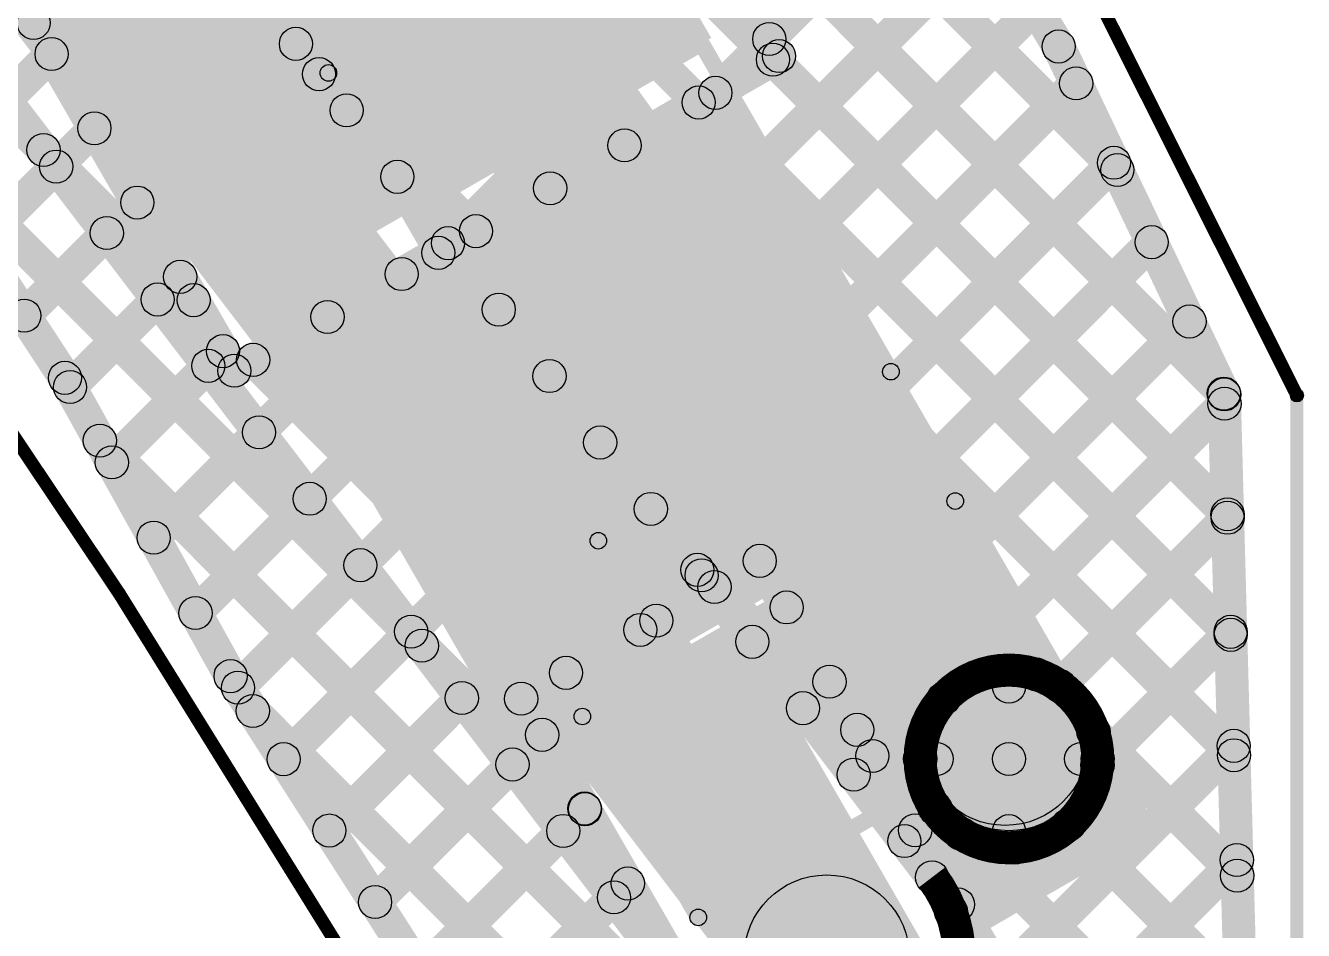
# Model space of a CAD drawing. Header units: millimetres. Extents: x 1.49 to 4.64, y 4.45 to 5.86.
# Drawn here: x 4.2581 to 4.6439, y 4.6683 to 4.9413 of the extents above; entities that cross this region are included whole.
import ezdxf

# ---------------------------------------------------------------- set-up
doc = ezdxf.new("R2010")
doc.units = ezdxf.units.MM
doc.header["$MEASUREMENT"] = 0
for name, color, linetype in [('BottomLayer', 5, 'Continuous'), ('Mechanical2', 216, 'Continuous'), ('TopLayer', 1, 'Continuous'), ('TopOverlay', 2, 'Continuous'), ('TopPaste', 8, 'Continuous'), ('TopSolder', 216, 'Continuous'), ('ViaHoleLayer', 16, 'Continuous')]:
    doc.layers.add(name, color=color, linetype=linetype)

# ---------------------------------------------------------------- blocks, each defined once
blk = doc.blocks.new('W_____LED_11')
at = {"layer": 'TopLayer'}
for points in [[(-0.06526, 0.04685), (-0.02195, 0.04685), (-0.02195, -0.04685), (-0.06526, -0.04685)], [(-0.00226, 0.04685), (0.08947, 0.04685), (0.08947, -0.04685), (-0.00226, -0.04685)]]:
    blk.add_hatch(color=1, dxfattribs=at).paths.add_polyline_path(points)
at = {"layer": 'TopOverlay'}
h = blk.add_hatch(color=2, dxfattribs=at)
edge = h.paths.add_edge_path()
edge.add_arc((-0.069, 0.051), 0.0025, 0, 360)
h = blk.add_hatch(color=2, dxfattribs=at)
edge = h.paths.add_edge_path()
edge.add_arc((-0.069, 0.051), 0.0025, 0, 360)
for points in [[(-0.0665, -0.051), (-0.0715, -0.051), (-0.0715, 0.051), (-0.0665, 0.051)], [(-0.069, 0.0485), (-0.069, 0.0535), (0.094, 0.0535), (0.094, 0.0485)], [(0.134, 0.05301), (0.091, 0.05301), (0.091, -0.05299), (0.134, -0.05299)], [(-0.069, -0.0535), (-0.069, -0.0485), (0.094, -0.0485), (0.094, -0.0535)]]:
    blk.add_hatch(color=2, dxfattribs=at).paths.add_polyline_path(points)
h = blk.add_hatch(color=2, dxfattribs=at)
edge = h.paths.add_edge_path()
edge.add_arc((0.094, 0.051), 0.0025, 0, 360)
h = blk.add_hatch(color=2, dxfattribs=at)
edge = h.paths.add_edge_path()
edge.add_arc((-0.069, -0.051), 0.0025, 0, 360)
h = blk.add_hatch(color=2, dxfattribs=at)
edge = h.paths.add_edge_path()
edge.add_arc((-0.069, -0.051), 0.0025, 0, 360)
h = blk.add_hatch(color=2, dxfattribs=at)
edge = h.paths.add_edge_path()
edge.add_arc((0.094, -0.051), 0.0025, 0, 360)
at = {"layer": 'TopPaste'}
for points in [[(-0.06526, 0.04685), (-0.02195, 0.04685), (-0.02195, -0.04685), (-0.06526, -0.04685)], [(-0.00226, 0.04685), (0.08947, 0.04685), (0.08947, -0.04685), (-0.00226, -0.04685)]]:
    blk.add_hatch(color=8, dxfattribs=at).paths.add_polyline_path(points)
at = {"layer": 'TopSolder'}
for points in [[(-0.06926, 0.05085), (-0.01795, 0.05085), (-0.01795, -0.05085), (-0.06926, -0.05085)], [(-0.00626, 0.05085), (0.09347, 0.05085), (0.09347, -0.05085), (-0.00626, -0.05085)]]:
    blk.add_hatch(color=216, dxfattribs=at).paths.add_polyline_path(points)
at = {"layer": 'TopOverlay'}
for centre in [(-0.069, 0.051), (-0.069, 0.051), (0.094, 0.051), (-0.069, -0.051), (-0.069, -0.051), (0.094, -0.051)]:
    blk.add_circle(centre, 0.0025, dxfattribs=at)
blk = doc.blocks.new('SMD_PAD_14')
at = {"layer": 'TopLayer'}
for points in [[(-0.06, 0.03), (-0.02, 0.03), (-0.02, -0.03), (-0.06, -0.03)], [(0.02, 0.03), (0.06, 0.03), (0.06, -0.03), (0.02, -0.03)]]:
    blk.add_hatch(color=1, dxfattribs=at).paths.add_polyline_path(points)
at = {"layer": 'TopOverlay'}
h = blk.add_hatch(color=2, dxfattribs=at)
edge = h.paths.add_edge_path()
edge.add_arc((-0.065, 0.035), 0.0025, 0, 360)
h = blk.add_hatch(color=2, dxfattribs=at)
edge = h.paths.add_edge_path()
edge.add_arc((-0.065, 0.035), 0.0025, 0, 360)
for points in [[(-0.0675, 0.035), (-0.0625, 0.035), (-0.0625, -0.035), (-0.0675, -0.035)], [(-0.065, 0.0325), (-0.065, 0.0375), (0.065, 0.0375), (0.065, 0.0325)], [(0.0625, 0.035), (0.0675, 0.035), (0.0675, -0.035), (0.0625, -0.035)], [(-0.065, -0.0375), (-0.065, -0.0325), (0.065, -0.0325), (0.065, -0.0375)]]:
    blk.add_hatch(color=2, dxfattribs=at).paths.add_polyline_path(points)
h = blk.add_hatch(color=2, dxfattribs=at)
edge = h.paths.add_edge_path()
edge.add_arc((0.065, 0.035), 0.0025, 0, 360)
h = blk.add_hatch(color=2, dxfattribs=at)
edge = h.paths.add_edge_path()
edge.add_arc((0.065, 0.035), 0.0025, 0, 360)
h = blk.add_hatch(color=2, dxfattribs=at)
edge = h.paths.add_edge_path()
edge.add_arc((-0.065, -0.035), 0.0025, 0, 360)
h = blk.add_hatch(color=2, dxfattribs=at)
edge = h.paths.add_edge_path()
edge.add_arc((-0.065, -0.035), 0.0025, 0, 360)
h = blk.add_hatch(color=2, dxfattribs=at)
edge = h.paths.add_edge_path()
edge.add_arc((0.065, -0.035), 0.0025, 0, 360)
h = blk.add_hatch(color=2, dxfattribs=at)
edge = h.paths.add_edge_path()
edge.add_arc((0.065, -0.035), 0.0025, 0, 360)
at = {"layer": 'TopPaste'}
for points in [[(-0.06, 0.03), (-0.02, 0.03), (-0.02, -0.03), (-0.06, -0.03)], [(0.02, 0.03), (0.06, 0.03), (0.06, -0.03), (0.02, -0.03)]]:
    blk.add_hatch(color=8, dxfattribs=at).paths.add_polyline_path(points)
at = {"layer": 'TopSolder'}
for points in [[(-0.064, 0.034), (-0.016, 0.034), (-0.016, -0.034), (-0.064, -0.034)], [(0.016, 0.034), (0.064, 0.034), (0.064, -0.034), (0.016, -0.034)]]:
    blk.add_hatch(color=216, dxfattribs=at).paths.add_polyline_path(points)
at = {"layer": 'TopOverlay'}
for centre in [(-0.065, 0.035), (-0.065, 0.035), (0.065, 0.035), (0.065, 0.035), (-0.065, -0.035), (-0.065, -0.035), (0.065, -0.035), (0.065, -0.035)]:
    blk.add_circle(centre, 0.0025, dxfattribs=at)

msp = doc.modelspace()

# ---------------------------------------------------------------- hatches: boundary and pattern name
at = {"layer": 'BottomLayer'}
for points in [[(3.69572, 5.71198), (3.70279, 5.71905), (4.62451, 4.79733), (4.61744, 4.79026)], [(3.75672, 5.68634), (3.76379, 5.69341), (4.62342, 4.83378), (4.61635, 4.82671)], [(3.82743, 5.65098), (3.8345, 5.65805), (4.59128, 4.90128), (4.58421, 4.89421)], [(3.96954, 5.40281), (3.97661, 5.40988), (4.6255, 4.76099), (4.61843, 4.75392)], [(4.1597, 5.23041), (4.2003, 5.25959), (4.57414, 4.73954), (4.53354, 4.71036)], [(4.10785, 5.2312), (4.1158, 5.23727), (4.53576, 4.68731), (4.52782, 4.68124)], [(4.11473, 5.22226), (4.1218, 5.22933), (4.62648, 4.72466), (4.61941, 4.71759)], [(4.06013, 5.19483), (4.09987, 5.22517), (4.51987, 4.67517), (4.48013, 4.64483)], [(4.04887, 5.17662), (4.05681, 5.18269), (4.47218, 4.63876), (4.46424, 4.63269)], [(4.46107, 5.10743), (4.46965, 5.11257), (4.57429, 4.93757), (4.56571, 4.93243)], [(4.34327, 4.93224), (4.3362, 4.93931), (4.48001, 5.08312), (4.48708, 5.07605)], [(4.22895, 5.07268), (4.23602, 5.07975), (4.56671, 4.74907), (4.55964, 4.742)], [(4.35858, 4.9122), (4.35151, 4.91927), (4.49324, 5.061), (4.50031, 5.05393)], [(4.12096, 5.03926), (4.12803, 5.04633), (4.26706, 4.9073), (4.25999, 4.90022)], [(4.37389, 4.89215), (4.36682, 4.89922), (4.50647, 5.03887), (4.51354, 5.0318)], [(4.3892, 4.8721), (4.38212, 4.87917), (4.5197, 5.01675), (4.52677, 5.00968)], [(4.4045, 4.85206), (4.39743, 4.85913), (4.53293, 4.99462), (4.54, 4.98755)], [(4.41981, 4.83201), (4.41274, 4.83908), (4.54616, 4.9725), (4.55323, 4.96542)], [(4.18082, 4.96226), (4.18918, 4.96774), (4.27418, 4.83774), (4.26582, 4.83226)], [(4.43512, 4.81196), (4.42805, 4.81903), (4.55939, 4.95037), (4.56646, 4.9433)], [(4.56549, 4.93285), (4.57451, 4.93715), (4.62451, 4.83215), (4.61549, 4.82785)], [(4.34318, 4.9231), (4.35025, 4.93017), (4.53877, 4.74165), (4.5317, 4.73458)], [(4.45043, 4.79191), (4.44336, 4.79899), (4.57177, 4.9274), (4.57884, 4.92033)], [(4.21559, 4.90927), (4.22266, 4.91634), (4.38129, 4.75772), (4.37422, 4.75064)], [(4.24728, 4.87161), (4.24021, 4.87868), (4.26382, 4.90229), (4.27089, 4.89522)], [(4.46574, 4.77187), (4.45867, 4.77894), (4.58317, 4.90345), (4.59024, 4.89637)], [(4.26126, 4.85023), (4.25419, 4.85731), (4.27913, 4.88224), (4.2862, 4.87517)], [(4.48105, 4.75182), (4.47398, 4.75889), (4.59458, 4.8795), (4.60165, 4.87242)], [(4.27508, 4.82869), (4.268, 4.83576), (4.29443, 4.86219), (4.3015, 4.85512)], [(4.49636, 4.73177), (4.48928, 4.73885), (4.60598, 4.85555), (4.61305, 4.84847)], [(4.2877, 4.80596), (4.28063, 4.81304), (4.30974, 4.84215), (4.31681, 4.83507)], [(4.26563, 4.83257), (4.27437, 4.83743), (4.32437, 4.74743), (4.31563, 4.74257)], [(4.51166, 4.71173), (4.50459, 4.7188), (4.61654, 4.83075), (4.62361, 4.82367)], [(4.615, 4.82986), (4.625, 4.83014), (4.63, 4.64514), (4.62, 4.64486)], [(4.27699, 4.81251), (4.28407, 4.81958), (4.51303, 4.59062), (4.50596, 4.58355)], [(4.277, 4.8125), (4.28407, 4.81957), (4.51303, 4.59062), (4.50596, 4.58355)], [(4.30033, 4.78324), (4.29326, 4.79031), (4.32505, 4.8221), (4.33212, 4.81503)], [(4.31296, 4.76051), (4.30589, 4.76758), (4.34036, 4.80205), (4.34743, 4.79498)], [(4.5738, 4.73851), (4.56673, 4.74558), (4.61747, 4.79632), (4.62454, 4.78925)], [(4.32577, 4.73797), (4.3187, 4.74504), (4.35567, 4.78201), (4.36274, 4.77493)], [(4.4574, 4.77352), (4.46447, 4.78059), (4.5359, 4.70917), (4.52883, 4.7021)], [(4.33957, 4.71641), (4.3325, 4.72348), (4.37098, 4.76196), (4.37805, 4.75489)], [(4.58528, 4.71464), (4.57821, 4.72171), (4.6184, 4.7619), (4.62547, 4.75483)], [(4.31579, 4.7423), (4.32421, 4.7477), (4.40421, 4.6227), (4.39579, 4.6173)], [(4.35337, 4.69485), (4.3463, 4.70192), (4.38628, 4.74191), (4.39336, 4.73484)], [(4.56, 4.72), (4.55, 4.72), (4.55, 4.74181), (4.56, 4.74181)], [(4.32319, 4.73096), (4.33026, 4.73803), (4.52493, 4.54336), (4.51785, 4.53629)], [(4.53354, 4.71036), (4.57414, 4.73954), (4.5753, 4.73793), (4.5347, 4.70875)], [(4.577, 4.72464), (4.58407, 4.73171), (4.62746, 4.68832), (4.62039, 4.68125)], [(4.44779, 4.54179), (4.44072, 4.54886), (4.61933, 4.72747), (4.6264, 4.7204)], [(4.53319, 4.715), (4.53319, 4.725), (4.555, 4.725), (4.555, 4.715)], [(4.555, 4.715), (4.555, 4.725), (4.57681, 4.725), (4.57681, 4.715)], [(4.36716, 4.67329), (4.36009, 4.68037), (4.40159, 4.72186), (4.40866, 4.71479)], [(4.56, 4.69819), (4.55, 4.69819), (4.55, 4.72), (4.56, 4.72)], [(4.52697, 4.69168), (4.5199, 4.69875), (4.52942, 4.70827), (4.53649, 4.7012)], [(4.56958, 4.6967), (4.57665, 4.70377), (4.62844, 4.65198), (4.62137, 4.64491)], [(4.38096, 4.65174), (4.37389, 4.65881), (4.4169, 4.70182), (4.42397, 4.69475)], [(4.5371, 4.69383), (4.54417, 4.7009), (4.62854, 4.61653), (4.62146, 4.60946)], [(4.54103, 4.67039), (4.53396, 4.67746), (4.55329, 4.69679), (4.56036, 4.68972)], [(4.56801, 4.62665), (4.56094, 4.63373), (4.62026, 4.69305), (4.62733, 4.68598)], [(4.39476, 4.63018), (4.38769, 4.63725), (4.43221, 4.68177), (4.43928, 4.6747)]]:
    msp.add_hatch(color=5, dxfattribs=at).paths.add_polyline_path(points)
h = msp.add_hatch(color=5, dxfattribs=at)
edge = h.paths.add_edge_path()
edge.add_arc((4.33973, 4.93578), 0.005, 0, 360)
h = msp.add_hatch(color=5, dxfattribs=at)
edge = h.paths.add_edge_path()
edge.add_arc((4.57, 4.935), 0.005, 0, 360)
h = msp.add_hatch(color=5, dxfattribs=at)
edge = h.paths.add_edge_path()
edge.add_arc((4.57, 4.935), 0.005, 0, 360)
h = msp.add_hatch(color=5, dxfattribs=at)
edge = h.paths.add_edge_path()
edge.add_arc((4.34671, 4.92664), 0.005, 0, 360)
h = msp.add_hatch(color=5, dxfattribs=at)
edge = h.paths.add_edge_path()
edge.add_arc((4.5753, 4.92386), 0.005, 0, 360)
h = msp.add_hatch(color=5, dxfattribs=at)
edge = h.paths.add_edge_path()
edge.add_arc((4.35504, 4.91573), 0.005, 0, 360)
h = msp.add_hatch(color=5, dxfattribs=at)
edge = h.paths.add_edge_path()
edge.add_arc((4.26353, 4.90376), 0.005, 0, 360)
h = msp.add_hatch(color=5, dxfattribs=at)
edge = h.paths.add_edge_path()
edge.add_arc((4.26735, 4.89875), 0.005, 0, 360)
h = msp.add_hatch(color=5, dxfattribs=at)
edge = h.paths.add_edge_path()
edge.add_arc((4.58671, 4.89991), 0.005, 0, 360)
h = msp.add_hatch(color=5, dxfattribs=at)
edge = h.paths.add_edge_path()
edge.add_arc((4.37035, 4.89568), 0.005, 0, 360)
h = msp.add_hatch(color=5, dxfattribs=at)
edge = h.paths.add_edge_path()
edge.add_arc((4.58774, 4.89774), 0.005, 0, 360)
h = msp.add_hatch(color=5, dxfattribs=at)
edge = h.paths.add_edge_path()
edge.add_arc((4.28266, 4.8787), 0.005, 0, 360)
h = msp.add_hatch(color=5, dxfattribs=at)
edge = h.paths.add_edge_path()
edge.add_arc((4.38566, 4.87564), 0.005, 0, 360)
h = msp.add_hatch(color=5, dxfattribs=at)
edge = h.paths.add_edge_path()
edge.add_arc((4.59811, 4.87596), 0.005, 0, 360)
h = msp.add_hatch(color=5, dxfattribs=at)
edge = h.paths.add_edge_path()
edge.add_arc((4.29797, 4.85866), 0.005, 0, 360)
h = msp.add_hatch(color=5, dxfattribs=at)
edge = h.paths.add_edge_path()
edge.add_arc((4.25773, 4.85377), 0.005, 0, 360)
h = msp.add_hatch(color=5, dxfattribs=at)
edge = h.paths.add_edge_path()
edge.add_arc((4.40097, 4.85559), 0.005, 0, 360)
h = msp.add_hatch(color=5, dxfattribs=at)
edge = h.paths.add_edge_path()
edge.add_arc((4.60952, 4.85201), 0.005, 0, 360)
h = msp.add_hatch(color=5, dxfattribs=at)
edge = h.paths.add_edge_path()
edge.add_arc((4.31328, 4.83861), 0.005, 0, 360)
h = msp.add_hatch(color=5, dxfattribs=at)
edge = h.paths.add_edge_path()
edge.add_arc((4.27, 4.835), 0.005, 0, 360)
h = msp.add_hatch(color=5, dxfattribs=at)
edge = h.paths.add_edge_path()
edge.add_arc((4.27, 4.835), 0.005, 0, 360)
h = msp.add_hatch(color=5, dxfattribs=at)
edge = h.paths.add_edge_path()
edge.add_arc((4.41628, 4.83554), 0.005, 0, 360)
h = msp.add_hatch(color=5, dxfattribs=at)
edge = h.paths.add_edge_path()
edge.add_arc((4.27154, 4.83223), 0.005, 0, 360)
h = msp.add_hatch(color=5, dxfattribs=at)
edge = h.paths.add_edge_path()
edge.add_arc((4.61988, 4.83025), 0.005, 0, 360)
h = msp.add_hatch(color=5, dxfattribs=at)
edge = h.paths.add_edge_path()
edge.add_arc((4.62, 4.83), 0.005, 0, 360)
h = msp.add_hatch(color=5, dxfattribs=at)
edge = h.paths.add_edge_path()
edge.add_arc((4.62, 4.83), 0.005, 0, 360)
h = msp.add_hatch(color=5, dxfattribs=at)
edge = h.paths.add_edge_path()
edge.add_arc((4.62008, 4.82721), 0.005, 0, 360)
h = msp.add_hatch(color=5, dxfattribs=at)
edge = h.paths.add_edge_path()
edge.add_arc((4.32859, 4.81856), 0.005, 0, 360)
h = msp.add_hatch(color=5, dxfattribs=at)
edge = h.paths.add_edge_path()
edge.add_arc((4.28053, 4.81605), 0.005, 0, 360)
h = msp.add_hatch(color=5, dxfattribs=at)
edge = h.paths.add_edge_path()
edge.add_arc((4.28053, 4.81604), 0.005, 0, 360)
h = msp.add_hatch(color=5, dxfattribs=at)
edge = h.paths.add_edge_path()
edge.add_arc((4.43159, 4.8155), 0.005, 0, 360)
h = msp.add_hatch(color=5, dxfattribs=at)
edge = h.paths.add_edge_path()
edge.add_arc((4.28417, 4.8095), 0.005, 0, 360)
h = msp.add_hatch(color=5, dxfattribs=at)
edge = h.paths.add_edge_path()
edge.add_arc((4.34389, 4.79852), 0.005, 0, 360)
h = msp.add_hatch(color=5, dxfattribs=at)
edge = h.paths.add_edge_path()
edge.add_arc((4.44689, 4.79545), 0.005, 0, 360)
h = msp.add_hatch(color=5, dxfattribs=at)
edge = h.paths.add_edge_path()
edge.add_arc((4.62098, 4.7938), 0.005, 0, 360)
h = msp.add_hatch(color=5, dxfattribs=at)
edge = h.paths.add_edge_path()
edge.add_arc((4.62101, 4.79279), 0.005, 0, 360)
h = msp.add_hatch(color=5, dxfattribs=at)
edge = h.paths.add_edge_path()
edge.add_arc((4.29679, 4.78677), 0.005, 0, 360)
h = msp.add_hatch(color=5, dxfattribs=at)
edge = h.paths.add_edge_path()
edge.add_arc((4.3592, 4.77847), 0.005, 0, 360)
h = msp.add_hatch(color=5, dxfattribs=at)
edge = h.paths.add_edge_path()
edge.add_arc((4.46094, 4.77706), 0.005, 0, 360)
h = msp.add_hatch(color=5, dxfattribs=at)
edge = h.paths.add_edge_path()
edge.add_arc((4.4622, 4.7754), 0.005, 0, 360)
h = msp.add_hatch(color=5, dxfattribs=at)
edge = h.paths.add_edge_path()
edge.add_arc((4.30942, 4.76404), 0.005, 0, 360)
h = msp.add_hatch(color=5, dxfattribs=at)
edge = h.paths.add_edge_path()
edge.add_arc((4.37451, 4.75842), 0.005, 0, 360)
h = msp.add_hatch(color=5, dxfattribs=at)
edge = h.paths.add_edge_path()
edge.add_arc((4.62194, 4.75836), 0.005, 0, 360)
h = msp.add_hatch(color=5, dxfattribs=at)
edge = h.paths.add_edge_path()
edge.add_arc((4.62196, 4.75746), 0.005, 0, 360)
h = msp.add_hatch(color=5, dxfattribs=at)
edge = h.paths.add_edge_path()
edge.add_arc((4.37775, 4.75418), 0.005, 0, 360)
h = msp.add_hatch(color=5, dxfattribs=at)
edge = h.paths.add_edge_path()
edge.add_arc((4.47751, 4.75536), 0.005, 0, 360)
h = msp.add_hatch(color=5, dxfattribs=at)
edge = h.paths.add_edge_path()
edge.add_arc((4.32, 4.745), 0.005, 0, 360)
h = msp.add_hatch(color=5, dxfattribs=at)
edge = h.paths.add_edge_path()
edge.add_arc((4.32, 4.745), 0.005, 0, 360)
h = msp.add_hatch(color=5, dxfattribs=at)
edge = h.paths.add_edge_path()
edge.add_arc((4.55384, 4.72495), 0.025, 0, 360)
h = msp.add_hatch(color=5, dxfattribs=at)
edge = h.paths.add_edge_path()
edge.add_arc((4.55384, 4.72495), 0.025, 0, 360)
h = msp.add_hatch(color=5, dxfattribs=at)
edge = h.paths.add_edge_path()
edge.add_arc((4.56317, 4.74553), 0.005, 0, 360)
h = msp.add_hatch(color=5, dxfattribs=at)
edge = h.paths.add_edge_path()
edge.add_arc((4.32224, 4.7415), 0.005, 0, 360)
h = msp.add_hatch(color=5, dxfattribs=at)
edge = h.paths.add_edge_path()
edge.add_arc((4.555, 4.72334), 0.025, 0, 360)
h = msp.add_hatch(color=5, dxfattribs=at)
edge = h.paths.add_edge_path()
edge.add_arc((4.555, 4.74181), 0.005, 0, 360)
h = msp.add_hatch(color=5, dxfattribs=at)
edge = h.paths.add_edge_path()
edge.add_arc((4.57026, 4.74204), 0.005, 0, 360)
h = msp.add_hatch(color=5, dxfattribs=at)
edge = h.paths.add_edge_path()
edge.add_arc((4.38982, 4.73838), 0.005, 0, 360)
h = msp.add_hatch(color=5, dxfattribs=at)
edge = h.paths.add_edge_path()
edge.add_arc((4.53524, 4.73812), 0.005, 0, 360)
h = msp.add_hatch(color=5, dxfattribs=at)
edge = h.paths.add_edge_path()
edge.add_arc((4.32672, 4.73449), 0.005, 0, 360)
h = msp.add_hatch(color=5, dxfattribs=at)
edge = h.paths.add_edge_path()
edge.add_arc((4.49282, 4.73531), 0.005, 0, 360)
h = msp.add_hatch(color=5, dxfattribs=at)
edge = h.paths.add_edge_path()
edge.add_arc((4.555, 4.72), 0.01181, 0, 360)
h = msp.add_hatch(color=5, dxfattribs=at)
edge = h.paths.add_edge_path()
edge.add_arc((4.58053, 4.72817), 0.005, 0, 360)
h = msp.add_hatch(color=5, dxfattribs=at)
edge = h.paths.add_edge_path()
edge.add_arc((4.62287, 4.72394), 0.005, 0, 360)
h = msp.add_hatch(color=5, dxfattribs=at)
edge = h.paths.add_edge_path()
edge.add_arc((4.33603, 4.71995), 0.005, 0, 360)
h = msp.add_hatch(color=5, dxfattribs=at)
edge = h.paths.add_edge_path()
edge.add_arc((4.40513, 4.71833), 0.005, 0, 360)
h = msp.add_hatch(color=5, dxfattribs=at)
edge = h.paths.add_edge_path()
edge.add_arc((4.52819, 4.72), 0.005, 0, 360)
h = msp.add_hatch(color=5, dxfattribs=at)
edge = h.paths.add_edge_path()
edge.add_arc((4.53319, 4.72), 0.005, 0, 360)
h = msp.add_hatch(color=5, dxfattribs=at)
edge = h.paths.add_edge_path()
edge.add_arc((4.555, 4.72), 0.005, 0, 360)
h = msp.add_hatch(color=5, dxfattribs=at)
edge = h.paths.add_edge_path()
edge.add_arc((4.555, 4.72), 0.005, 0, 360)
h = msp.add_hatch(color=5, dxfattribs=at)
edge = h.paths.add_edge_path()
edge.add_arc((4.555, 4.72), 0.005, 0, 360)
h = msp.add_hatch(color=5, dxfattribs=at)
edge = h.paths.add_edge_path()
edge.add_arc((4.555, 4.72), 0.005, 0, 360)
h = msp.add_hatch(color=5, dxfattribs=at)
edge = h.paths.add_edge_path()
edge.add_arc((4.57681, 4.72), 0.005, 0, 360)
h = msp.add_hatch(color=5, dxfattribs=at)
edge = h.paths.add_edge_path()
edge.add_arc((4.58175, 4.71817), 0.005, 0, 360)
h = msp.add_hatch(color=5, dxfattribs=at)
edge = h.paths.add_edge_path()
edge.add_arc((4.58181, 4.72), 0.005, 0, 360)
h = msp.add_hatch(color=5, dxfattribs=at)
edge = h.paths.add_edge_path()
edge.add_arc((4.62294, 4.72112), 0.005, 0, 360)
h = msp.add_hatch(color=5, dxfattribs=at)
edge = h.paths.add_edge_path()
edge.add_arc((4.50813, 4.71526), 0.005, 0, 360)
h = msp.add_hatch(color=5, dxfattribs=at)
edge = h.paths.add_edge_path()
edge.add_arc((4.53236, 4.70564), 0.005, 0, 360)
h = msp.add_hatch(color=5, dxfattribs=at)
edge = h.paths.add_edge_path()
edge.add_arc((4.53296, 4.70474), 0.005, 0, 360)
h = msp.add_hatch(color=5, dxfattribs=at)
edge = h.paths.add_edge_path()
edge.add_arc((4.34983, 4.69839), 0.005, 0, 360)
h = msp.add_hatch(color=5, dxfattribs=at)
edge = h.paths.add_edge_path()
edge.add_arc((4.42044, 4.69828), 0.005, 0, 360)
h = msp.add_hatch(color=5, dxfattribs=at)
edge = h.paths.add_edge_path()
edge.add_arc((4.555, 4.69819), 0.005, 0, 360)
h = msp.add_hatch(color=5, dxfattribs=at)
edge = h.paths.add_edge_path()
edge.add_arc((4.57312, 4.70024), 0.005, 0, 360)
h = msp.add_hatch(color=5, dxfattribs=at)
edge = h.paths.add_edge_path()
edge.add_arc((4.52344, 4.69522), 0.005, 0, 360)
h = msp.add_hatch(color=5, dxfattribs=at)
edge = h.paths.add_edge_path()
edge.add_arc((4.54064, 4.69736), 0.005, 0, 360)
h = msp.add_hatch(color=5, dxfattribs=at)
edge = h.paths.add_edge_path()
edge.add_arc((4.55683, 4.69325), 0.005, 0, 360)
h = msp.add_hatch(color=5, dxfattribs=at)
edge = h.paths.add_edge_path()
edge.add_arc((4.6238, 4.68951), 0.005, 0, 360)
h = msp.add_hatch(color=5, dxfattribs=at)
edge = h.paths.add_edge_path()
edge.add_arc((4.53179, 4.68428), 0.005, 0, 360)
h = msp.add_hatch(color=5, dxfattribs=at)
edge = h.paths.add_edge_path()
edge.add_arc((4.53179, 4.68428), 0.005, 0, 360)
h = msp.add_hatch(color=5, dxfattribs=at)
edge = h.paths.add_edge_path()
edge.add_arc((4.62392, 4.68478), 0.005, 0, 360)
h = msp.add_hatch(color=5, dxfattribs=at)
edge = h.paths.add_edge_path()
edge.add_arc((4.5, 4.66), 0.025, 0, 360)
h = msp.add_hatch(color=5, dxfattribs=at)
edge = h.paths.add_edge_path()
edge.add_arc((4.36363, 4.67683), 0.005, 0, 360)
h = msp.add_hatch(color=5, dxfattribs=at)
edge = h.paths.add_edge_path()
edge.add_arc((4.43575, 4.67824), 0.005, 0, 360)
h = msp.add_hatch(color=5, dxfattribs=at)
edge = h.paths.add_edge_path()
edge.add_arc((4.5375, 4.67392), 0.005, 0, 360)
h = msp.add_hatch(color=5, dxfattribs=at)
edge = h.paths.add_edge_path()
edge.add_arc((4.5, 4.66), 0.01181, 0, 360)
at = {"layer": 'Mechanical2'}
h = msp.add_hatch(color=216, dxfattribs=at)
edge = h.paths.add_edge_path()
edge.add_arc((4.64195, 4.82969), 0.00197, 0, 360)
h = msp.add_hatch(color=216, dxfattribs=at)
edge = h.paths.add_edge_path()
edge.add_arc((4.64195, 4.82969), 0.00197, 0, 360)
msp.add_hatch(color=216, dxfattribs=at).paths.add_polyline_path([(4.64391, 4.49206), (4.63998, 4.49206), (4.63998, 4.82969), (4.64391, 4.82969)])
at = {"layer": 'TopLayer'}
for points in [[(3.73686, 5.45871), (3.74393, 5.46578), (4.26408, 4.94564), (4.25701, 4.93857)], [(4.27063, 5.29444), (4.27929, 5.29944), (4.48993, 4.9346), (4.48127, 4.9296)], [(4.32663, 4.85764), (4.46511, 4.93759), (4.26947, 5.27645), (4.13099, 5.1965)], [(4.11164, 5.19), (4.1203, 5.195), (4.32547, 4.83965), (4.31681, 4.83465)], [(4.46107, 5.10743), (4.46965, 5.11257), (4.57429, 4.93757), (4.56571, 4.93243)], [(4.38946, 5.08895), (4.39653, 5.09602), (4.59128, 4.90128), (4.58421, 4.89421)], [(4.12096, 5.03926), (4.12803, 5.04633), (4.31237, 4.86199), (4.3053, 4.85491)], [(4.43776, 5.0053), (4.44483, 5.01237), (4.62342, 4.83378), (4.61635, 4.82671)], [(4.48616, 4.93371), (4.47909, 4.94078), (4.53293, 4.99462), (4.54, 4.98755)], [(4.32577, 4.73797), (4.3187, 4.74504), (4.54616, 4.9725), (4.55323, 4.96542)], [(4.18082, 4.96226), (4.18918, 4.96774), (4.27418, 4.83774), (4.26582, 4.83226)], [(4.33957, 4.71641), (4.3325, 4.72348), (4.55939, 4.95037), (4.56646, 4.9433)], [(4.23331, 4.89299), (4.22624, 4.90006), (4.26242, 4.93625), (4.2695, 4.92918)], [(4.32364, 4.83282), (4.31864, 4.84148), (4.4831, 4.93643), (4.4881, 4.92777)], [(4.48021, 4.92749), (4.48728, 4.93457), (4.62451, 4.79733), (4.61744, 4.79026)], [(4.56549, 4.93285), (4.57451, 4.93715), (4.62451, 4.83215), (4.61549, 4.82785)], [(4.35337, 4.69485), (4.3463, 4.70192), (4.57177, 4.9274), (4.57884, 4.92033)], [(4.31296, 4.76051), (4.30589, 4.76758), (4.46285, 4.92454), (4.46992, 4.91747)], [(4.60028, 4.69837), (4.47199, 4.92058), (4.41612, 4.88833), (4.54441, 4.66611)], [(4.45779, 4.91455), (4.46487, 4.92162), (4.6255, 4.76099), (4.61843, 4.75392)], [(4.21559, 4.90927), (4.22266, 4.91634), (4.43041, 4.7086), (4.42333, 4.70153)], [(4.24728, 4.87161), (4.24021, 4.87868), (4.27537, 4.91384), (4.28244, 4.90676)], [(4.43538, 4.90161), (4.44245, 4.90868), (4.62648, 4.72466), (4.61941, 4.71759)], [(4.33636, 4.84326), (4.40208, 4.72944), (4.50681, 4.78991), (4.44109, 4.90373)], [(4.45207, 4.7582), (4.445, 4.76528), (4.58317, 4.90345), (4.59024, 4.89637)], [(4.41297, 4.88867), (4.42004, 4.89574), (4.56671, 4.74907), (4.55964, 4.742)], [(4.26126, 4.85023), (4.25419, 4.85731), (4.28831, 4.89142), (4.29538, 4.88435)], [(4.39055, 4.87573), (4.39762, 4.8828), (4.53877, 4.74165), (4.5317, 4.73458)], [(4.49142, 4.76219), (4.48435, 4.76926), (4.59458, 4.8795), (4.60165, 4.87242)], [(4.30033, 4.78324), (4.29326, 4.79031), (4.3792, 4.87625), (4.38627, 4.86917)], [(4.27508, 4.82869), (4.268, 4.83576), (4.30125, 4.86901), (4.30832, 4.86194)], [(4.36814, 4.86279), (4.37521, 4.86986), (4.46965, 4.77542), (4.46258, 4.76835)], [(4.34572, 4.84985), (4.35279, 4.85692), (4.44723, 4.76248), (4.44016, 4.75541)], [(4.50436, 4.73978), (4.49729, 4.74685), (4.60598, 4.85555), (4.61305, 4.84847)], [(4.2877, 4.80596), (4.28063, 4.81304), (4.31419, 4.84659), (4.32126, 4.83952)], [(4.32331, 4.83691), (4.33038, 4.84398), (4.42482, 4.74954), (4.41775, 4.74247)], [(4.26563, 4.83257), (4.27437, 4.83743), (4.32437, 4.74743), (4.31563, 4.74257)], [(4.5173, 4.71736), (4.51023, 4.72443), (4.61654, 4.83075), (4.62361, 4.82367)], [(4.615, 4.82986), (4.625, 4.83014), (4.63, 4.64514), (4.62, 4.64486)], [(4.27699, 4.81251), (4.28407, 4.81958), (4.4787, 4.62495), (4.47163, 4.61787)], [(4.277, 4.8125), (4.28407, 4.81957), (4.47871, 4.62494), (4.47164, 4.61787)], [(4.5738, 4.73851), (4.56673, 4.74558), (4.61747, 4.79632), (4.62454, 4.78925)], [(4.41024, 4.73386), (4.40525, 4.74252), (4.47727, 4.7841), (4.48227, 4.77544)], [(4.47544, 4.77727), (4.4841, 4.78227), (4.55752, 4.65511), (4.54886, 4.65011)], [(4.58528, 4.71464), (4.57821, 4.72171), (4.6184, 4.7619), (4.62547, 4.75483)], [(4.48665, 4.63152), (4.5327, 4.6581), (4.47428, 4.75928), (4.42824, 4.7327)], [(4.31579, 4.7423), (4.32421, 4.7477), (4.40421, 4.6227), (4.39579, 4.6173)], [(4.56, 4.72), (4.55, 4.72), (4.55, 4.74181), (4.56, 4.74181)], [(4.32319, 4.73096), (4.33026, 4.73803), (4.52493, 4.54336), (4.51785, 4.53629)], [(4.40341, 4.73569), (4.41208, 4.74069), (4.48549, 4.61353), (4.47683, 4.60853)], [(4.36716, 4.67329), (4.36009, 4.68037), (4.41052, 4.73079), (4.41759, 4.72372)], [(4.50567, 4.72526), (4.51274, 4.73233), (4.5359, 4.70917), (4.52883, 4.7021)], [(4.577, 4.72464), (4.58407, 4.73171), (4.62746, 4.68832), (4.62039, 4.68125)], [(4.55612, 4.65012), (4.54905, 4.65719), (4.61933, 4.72747), (4.6264, 4.7204)], [(4.53319, 4.715), (4.53319, 4.725), (4.555, 4.725), (4.555, 4.715)], [(4.555, 4.715), (4.555, 4.725), (4.57681, 4.725), (4.57681, 4.715)], [(4.56, 4.69819), (4.55, 4.69819), (4.55, 4.72), (4.56, 4.72)], [(4.38096, 4.65174), (4.37389, 4.65881), (4.42346, 4.70838), (4.43053, 4.70131)], [(4.53024, 4.69495), (4.52317, 4.70202), (4.52942, 4.70827), (4.53649, 4.7012)], [(4.56958, 4.6967), (4.57665, 4.70377), (4.62844, 4.65198), (4.62137, 4.64491)], [(4.5371, 4.69383), (4.54417, 4.7009), (4.62854, 4.61653), (4.62146, 4.60946)], [(4.54318, 4.67253), (4.53611, 4.6796), (4.55329, 4.69679), (4.56036, 4.68972)], [(4.56801, 4.62665), (4.56094, 4.63373), (4.62026, 4.69305), (4.62733, 4.68598)], [(4.39476, 4.63018), (4.38769, 4.63725), (4.4364, 4.68596), (4.44347, 4.67889)]]:
    msp.add_hatch(color=1, dxfattribs=at).paths.add_polyline_path(points)
h = msp.add_hatch(color=1, dxfattribs=at)
edge = h.paths.add_edge_path()
edge.add_arc((4.26054, 4.9421), 0.005, 0, 360)
h = msp.add_hatch(color=1, dxfattribs=at)
edge = h.paths.add_edge_path()
edge.add_arc((4.48263, 4.93725), 0.005, 0, 360)
h = msp.add_hatch(color=1, dxfattribs=at)
edge = h.paths.add_edge_path()
edge.add_arc((4.57, 4.935), 0.005, 0, 360)
h = msp.add_hatch(color=1, dxfattribs=at)
edge = h.paths.add_edge_path()
edge.add_arc((4.57, 4.935), 0.005, 0, 360)
h = msp.add_hatch(color=1, dxfattribs=at)
edge = h.paths.add_edge_path()
edge.add_arc((4.26596, 4.93271), 0.005, 0, 360)
h = msp.add_hatch(color=1, dxfattribs=at)
edge = h.paths.add_edge_path()
edge.add_arc((4.48374, 4.93103), 0.005, 0, 360)
h = msp.add_hatch(color=1, dxfattribs=at)
edge = h.paths.add_edge_path()
edge.add_arc((4.4856, 4.9321), 0.005, 0, 360)
h = msp.add_hatch(color=1, dxfattribs=at)
edge = h.paths.add_edge_path()
edge.add_arc((4.4856, 4.9321), 0.005, 0, 360)
h = msp.add_hatch(color=1, dxfattribs=at)
edge = h.paths.add_edge_path()
edge.add_arc((4.5753, 4.92386), 0.005, 0, 360)
h = msp.add_hatch(color=1, dxfattribs=at)
edge = h.paths.add_edge_path()
edge.add_arc((4.46133, 4.91809), 0.005, 0, 360)
h = msp.add_hatch(color=1, dxfattribs=at)
edge = h.paths.add_edge_path()
edge.add_arc((4.46638, 4.92101), 0.005, 0, 360)
h = msp.add_hatch(color=1, dxfattribs=at)
edge = h.paths.add_edge_path()
edge.add_arc((4.2789, 4.9103), 0.005, 0, 360)
h = msp.add_hatch(color=1, dxfattribs=at)
edge = h.paths.add_edge_path()
edge.add_arc((4.43892, 4.90515), 0.005, 0, 360)
h = msp.add_hatch(color=1, dxfattribs=at)
edge = h.paths.add_edge_path()
edge.add_arc((4.58671, 4.89991), 0.005, 0, 360)
h = msp.add_hatch(color=1, dxfattribs=at)
edge = h.paths.add_edge_path()
edge.add_arc((4.58774, 4.89774), 0.005, 0, 360)
h = msp.add_hatch(color=1, dxfattribs=at)
edge = h.paths.add_edge_path()
edge.add_arc((4.4165, 4.89221), 0.005, 0, 360)
h = msp.add_hatch(color=1, dxfattribs=at)
edge = h.paths.add_edge_path()
edge.add_arc((4.29184, 4.88789), 0.005, 0, 360)
h = msp.add_hatch(color=1, dxfattribs=at)
edge = h.paths.add_edge_path()
edge.add_arc((4.39409, 4.87927), 0.005, 0, 360)
h = msp.add_hatch(color=1, dxfattribs=at)
edge = h.paths.add_edge_path()
edge.add_arc((4.59811, 4.87596), 0.005, 0, 360)
h = msp.add_hatch(color=1, dxfattribs=at)
edge = h.paths.add_edge_path()
edge.add_arc((4.38273, 4.87271), 0.005, 0, 360)
h = msp.add_hatch(color=1, dxfattribs=at)
edge = h.paths.add_edge_path()
edge.add_arc((4.30478, 4.86547), 0.005, 0, 360)
h = msp.add_hatch(color=1, dxfattribs=at)
edge = h.paths.add_edge_path()
edge.add_arc((4.37167, 4.86632), 0.005, 0, 360)
h = msp.add_hatch(color=1, dxfattribs=at)
edge = h.paths.add_edge_path()
edge.add_arc((4.30884, 4.85845), 0.005, 0, 360)
h = msp.add_hatch(color=1, dxfattribs=at)
edge = h.paths.add_edge_path()
edge.add_arc((4.25773, 4.85377), 0.005, 0, 360)
h = msp.add_hatch(color=1, dxfattribs=at)
edge = h.paths.add_edge_path()
edge.add_arc((4.34926, 4.85338), 0.005, 0, 360)
h = msp.add_hatch(color=1, dxfattribs=at)
edge = h.paths.add_edge_path()
edge.add_arc((4.60952, 4.85201), 0.005, 0, 360)
h = msp.add_hatch(color=1, dxfattribs=at)
edge = h.paths.add_edge_path()
edge.add_arc((4.31772, 4.84306), 0.005, 0, 360)
h = msp.add_hatch(color=1, dxfattribs=at)
edge = h.paths.add_edge_path()
edge.add_arc((4.32114, 4.83715), 0.005, 0, 360)
h = msp.add_hatch(color=1, dxfattribs=at)
edge = h.paths.add_edge_path()
edge.add_arc((4.32114, 4.83715), 0.005, 0, 360)
h = msp.add_hatch(color=1, dxfattribs=at)
edge = h.paths.add_edge_path()
edge.add_arc((4.32684, 4.84044), 0.005, 0, 360)
h = msp.add_hatch(color=1, dxfattribs=at)
edge = h.paths.add_edge_path()
edge.add_arc((4.27, 4.835), 0.005, 0, 360)
h = msp.add_hatch(color=1, dxfattribs=at)
edge = h.paths.add_edge_path()
edge.add_arc((4.27, 4.835), 0.005, 0, 360)
h = msp.add_hatch(color=1, dxfattribs=at)
edge = h.paths.add_edge_path()
edge.add_arc((4.27154, 4.83223), 0.005, 0, 360)
h = msp.add_hatch(color=1, dxfattribs=at)
edge = h.paths.add_edge_path()
edge.add_arc((4.61988, 4.83025), 0.005, 0, 360)
h = msp.add_hatch(color=1, dxfattribs=at)
edge = h.paths.add_edge_path()
edge.add_arc((4.62, 4.83), 0.005, 0, 360)
h = msp.add_hatch(color=1, dxfattribs=at)
edge = h.paths.add_edge_path()
edge.add_arc((4.62, 4.83), 0.005, 0, 360)
h = msp.add_hatch(color=1, dxfattribs=at)
edge = h.paths.add_edge_path()
edge.add_arc((4.62008, 4.82721), 0.005, 0, 360)
h = msp.add_hatch(color=1, dxfattribs=at)
edge = h.paths.add_edge_path()
edge.add_arc((4.28053, 4.81605), 0.005, 0, 360)
h = msp.add_hatch(color=1, dxfattribs=at)
edge = h.paths.add_edge_path()
edge.add_arc((4.28053, 4.81604), 0.005, 0, 360)
h = msp.add_hatch(color=1, dxfattribs=at)
edge = h.paths.add_edge_path()
edge.add_arc((4.28417, 4.8095), 0.005, 0, 360)
h = msp.add_hatch(color=1, dxfattribs=at)
edge = h.paths.add_edge_path()
edge.add_arc((4.62098, 4.7938), 0.005, 0, 360)
h = msp.add_hatch(color=1, dxfattribs=at)
edge = h.paths.add_edge_path()
edge.add_arc((4.62101, 4.79279), 0.005, 0, 360)
h = msp.add_hatch(color=1, dxfattribs=at)
edge = h.paths.add_edge_path()
edge.add_arc((4.29679, 4.78677), 0.005, 0, 360)
h = msp.add_hatch(color=1, dxfattribs=at)
edge = h.paths.add_edge_path()
edge.add_arc((4.47977, 4.77977), 0.005, 0, 360)
h = msp.add_hatch(color=1, dxfattribs=at)
edge = h.paths.add_edge_path()
edge.add_arc((4.47977, 4.77977), 0.005, 0, 360)
h = msp.add_hatch(color=1, dxfattribs=at)
edge = h.paths.add_edge_path()
edge.add_arc((4.46611, 4.77189), 0.005, 0, 360)
h = msp.add_hatch(color=1, dxfattribs=at)
edge = h.paths.add_edge_path()
edge.add_arc((4.30942, 4.76404), 0.005, 0, 360)
h = msp.add_hatch(color=1, dxfattribs=at)
edge = h.paths.add_edge_path()
edge.add_arc((4.48788, 4.76573), 0.005, 0, 360)
h = msp.add_hatch(color=1, dxfattribs=at)
edge = h.paths.add_edge_path()
edge.add_arc((4.44854, 4.76174), 0.005, 0, 360)
h = msp.add_hatch(color=1, dxfattribs=at)
edge = h.paths.add_edge_path()
edge.add_arc((4.4437, 4.75894), 0.005, 0, 360)
h = msp.add_hatch(color=1, dxfattribs=at)
edge = h.paths.add_edge_path()
edge.add_arc((4.62194, 4.75836), 0.005, 0, 360)
h = msp.add_hatch(color=1, dxfattribs=at)
edge = h.paths.add_edge_path()
edge.add_arc((4.62196, 4.75746), 0.005, 0, 360)
h = msp.add_hatch(color=1, dxfattribs=at)
edge = h.paths.add_edge_path()
edge.add_arc((4.32, 4.745), 0.005, 0, 360)
h = msp.add_hatch(color=1, dxfattribs=at)
edge = h.paths.add_edge_path()
edge.add_arc((4.32, 4.745), 0.005, 0, 360)
h = msp.add_hatch(color=1, dxfattribs=at)
edge = h.paths.add_edge_path()
edge.add_arc((4.42128, 4.746), 0.005, 0, 360)
h = msp.add_hatch(color=1, dxfattribs=at)
edge = h.paths.add_edge_path()
edge.add_arc((4.56317, 4.74553), 0.005, 0, 360)
h = msp.add_hatch(color=1, dxfattribs=at)
edge = h.paths.add_edge_path()
edge.add_arc((4.32224, 4.7415), 0.005, 0, 360)
h = msp.add_hatch(color=1, dxfattribs=at)
edge = h.paths.add_edge_path()
edge.add_arc((4.50082, 4.74331), 0.005, 0, 360)
h = msp.add_hatch(color=1, dxfattribs=at)
edge = h.paths.add_edge_path()
edge.add_arc((4.555, 4.74181), 0.005, 0, 360)
h = msp.add_hatch(color=1, dxfattribs=at)
edge = h.paths.add_edge_path()
edge.add_arc((4.57026, 4.74204), 0.005, 0, 360)
h = msp.add_hatch(color=1, dxfattribs=at)
edge = h.paths.add_edge_path()
edge.add_arc((4.40775, 4.73819), 0.005, 0, 360)
h = msp.add_hatch(color=1, dxfattribs=at)
edge = h.paths.add_edge_path()
edge.add_arc((4.40775, 4.73819), 0.005, 0, 360)
h = msp.add_hatch(color=1, dxfattribs=at)
edge = h.paths.add_edge_path()
edge.add_arc((4.53524, 4.73812), 0.005, 0, 360)
h = msp.add_hatch(color=1, dxfattribs=at)
edge = h.paths.add_edge_path()
edge.add_arc((4.32672, 4.73449), 0.005, 0, 360)
h = msp.add_hatch(color=1, dxfattribs=at)
edge = h.paths.add_edge_path()
edge.add_arc((4.41406, 4.72726), 0.005, 0, 360)
h = msp.add_hatch(color=1, dxfattribs=at)
edge = h.paths.add_edge_path()
edge.add_arc((4.5092, 4.72879), 0.005, 0, 360)
h = msp.add_hatch(color=1, dxfattribs=at)
edge = h.paths.add_edge_path()
edge.add_arc((4.555, 4.72), 0.01181, 0, 360)
h = msp.add_hatch(color=1, dxfattribs=at)
edge = h.paths.add_edge_path()
edge.add_arc((4.58053, 4.72817), 0.005, 0, 360)
h = msp.add_hatch(color=1, dxfattribs=at)
edge = h.paths.add_edge_path()
edge.add_arc((4.62287, 4.72394), 0.005, 0, 360)
h = msp.add_hatch(color=1, dxfattribs=at)
edge = h.paths.add_edge_path()
edge.add_arc((4.33603, 4.71995), 0.005, 0, 360)
h = msp.add_hatch(color=1, dxfattribs=at)
edge = h.paths.add_edge_path()
edge.add_arc((4.51376, 4.7209), 0.005, 0, 360)
h = msp.add_hatch(color=1, dxfattribs=at)
edge = h.paths.add_edge_path()
edge.add_arc((4.52819, 4.72), 0.005, 0, 360)
h = msp.add_hatch(color=1, dxfattribs=at)
edge = h.paths.add_edge_path()
edge.add_arc((4.53319, 4.72), 0.005, 0, 360)
h = msp.add_hatch(color=1, dxfattribs=at)
edge = h.paths.add_edge_path()
edge.add_arc((4.555, 4.72), 0.005, 0, 360)
h = msp.add_hatch(color=1, dxfattribs=at)
edge = h.paths.add_edge_path()
edge.add_arc((4.555, 4.72), 0.005, 0, 360)
h = msp.add_hatch(color=1, dxfattribs=at)
edge = h.paths.add_edge_path()
edge.add_arc((4.555, 4.72), 0.005, 0, 360)
h = msp.add_hatch(color=1, dxfattribs=at)
edge = h.paths.add_edge_path()
edge.add_arc((4.555, 4.72), 0.005, 0, 360)
h = msp.add_hatch(color=1, dxfattribs=at)
edge = h.paths.add_edge_path()
edge.add_arc((4.57681, 4.72), 0.005, 0, 360)
h = msp.add_hatch(color=1, dxfattribs=at)
edge = h.paths.add_edge_path()
edge.add_arc((4.58175, 4.71817), 0.005, 0, 360)
h = msp.add_hatch(color=1, dxfattribs=at)
edge = h.paths.add_edge_path()
edge.add_arc((4.58181, 4.72), 0.005, 0, 360)
h = msp.add_hatch(color=1, dxfattribs=at)
edge = h.paths.add_edge_path()
edge.add_arc((4.62294, 4.72112), 0.005, 0, 360)
h = msp.add_hatch(color=1, dxfattribs=at)
edge = h.paths.add_edge_path()
edge.add_arc((4.42687, 4.70506), 0.005, 0, 360)
h = msp.add_hatch(color=1, dxfattribs=at)
edge = h.paths.add_edge_path()
edge.add_arc((4.427, 4.70484), 0.005, 0, 360)
h = msp.add_hatch(color=1, dxfattribs=at)
edge = h.paths.add_edge_path()
edge.add_arc((4.53236, 4.70564), 0.005, 0, 360)
h = msp.add_hatch(color=1, dxfattribs=at)
edge = h.paths.add_edge_path()
edge.add_arc((4.53296, 4.70474), 0.005, 0, 360)
h = msp.add_hatch(color=1, dxfattribs=at)
edge = h.paths.add_edge_path()
edge.add_arc((4.34983, 4.69839), 0.005, 0, 360)
h = msp.add_hatch(color=1, dxfattribs=at)
edge = h.paths.add_edge_path()
edge.add_arc((4.5267, 4.69848), 0.005, 0, 360)
h = msp.add_hatch(color=1, dxfattribs=at)
edge = h.paths.add_edge_path()
edge.add_arc((4.555, 4.69819), 0.005, 0, 360)
h = msp.add_hatch(color=1, dxfattribs=at)
edge = h.paths.add_edge_path()
edge.add_arc((4.57312, 4.70024), 0.005, 0, 360)
h = msp.add_hatch(color=1, dxfattribs=at)
edge = h.paths.add_edge_path()
edge.add_arc((4.54064, 4.69736), 0.005, 0, 360)
h = msp.add_hatch(color=1, dxfattribs=at)
edge = h.paths.add_edge_path()
edge.add_arc((4.55683, 4.69325), 0.005, 0, 360)
h = msp.add_hatch(color=1, dxfattribs=at)
edge = h.paths.add_edge_path()
edge.add_arc((4.6238, 4.68951), 0.005, 0, 360)
h = msp.add_hatch(color=1, dxfattribs=at)
edge = h.paths.add_edge_path()
edge.add_arc((4.62392, 4.68478), 0.005, 0, 360)
h = msp.add_hatch(color=1, dxfattribs=at)
edge = h.paths.add_edge_path()
edge.add_arc((4.43994, 4.68243), 0.005, 0, 360)
h = msp.add_hatch(color=1, dxfattribs=at)
edge = h.paths.add_edge_path()
edge.add_arc((4.36363, 4.67683), 0.005, 0, 360)
h = msp.add_hatch(color=1, dxfattribs=at)
edge = h.paths.add_edge_path()
edge.add_arc((4.53964, 4.67607), 0.005, 0, 360)
h = msp.add_hatch(color=1, dxfattribs=at)
edge = h.paths.add_edge_path()
edge.add_arc((4.5, 4.66), 0.01181, 0, 360)
at = {"layer": 'ViaHoleLayer'}
h = msp.add_hatch(color=16, dxfattribs=at)
edge = h.paths.add_edge_path()
edge.add_arc((4.555, 4.72), 0.00591, 0, 360)

# ---------------------------------------------------------------- linework, layer by layer
at = {"layer": 'BottomLayer', "const_width": 0.01}
msp.add_lwpolyline([(4.58181, 4.72, 1), (4.52819, 4.72, 1)], format="xyb", close=True, dxfattribs=at)
msp.add_lwpolyline([(4.53179, 4.68428, -0.164503), (4.54, 4.66)], format="xyb", dxfattribs=at)
at = {"layer": 'BottomLayer'}
for centre, radius in [((4.33973, 4.93578), 0.005), ((4.57, 4.935), 0.005), ((4.57, 4.935), 0.005), ((4.34671, 4.92664), 0.005), ((4.5753, 4.92386), 0.005), ((4.35504, 4.91573), 0.005), ((4.26353, 4.90376), 0.005), ((4.26735, 4.89875), 0.005), ((4.58671, 4.89991), 0.005), ((4.37035, 4.89568), 0.005), ((4.58774, 4.89774), 0.005), ((4.28266, 4.8787), 0.005), ((4.38566, 4.87564), 0.005), ((4.59811, 4.87596), 0.005), ((4.29797, 4.85866), 0.005), ((4.25773, 4.85377), 0.005), ((4.40097, 4.85559), 0.005), ((4.60952, 4.85201), 0.005), ((4.31328, 4.83861), 0.005), ((4.27, 4.835), 0.005), ((4.27, 4.835), 0.005), ((4.41628, 4.83554), 0.005), ((4.27154, 4.83223), 0.005), ((4.61988, 4.83025), 0.005), ((4.62, 4.83), 0.005), ((4.62, 4.83), 0.005), ((4.62008, 4.82721), 0.005), ((4.32859, 4.81856), 0.005), ((4.28053, 4.81605), 0.005), ((4.28053, 4.81604), 0.005), ((4.43159, 4.8155), 0.005), ((4.28417, 4.8095), 0.005), ((4.34389, 4.79852), 0.005), ((4.44689, 4.79545), 0.005), ((4.62098, 4.7938), 0.005), ((4.62101, 4.79279), 0.005), ((4.29679, 4.78677), 0.005), ((4.3592, 4.77847), 0.005), ((4.46094, 4.77706), 0.005), ((4.4622, 4.7754), 0.005), ((4.30942, 4.76404), 0.005), ((4.37451, 4.75842), 0.005), ((4.62194, 4.75836), 0.005), ((4.62196, 4.75746), 0.005), ((4.37775, 4.75418), 0.005), ((4.47751, 4.75536), 0.005), ((4.32, 4.745), 0.005), ((4.32, 4.745), 0.005), ((4.55384, 4.72495), 0.025), ((4.55384, 4.72495), 0.025), ((4.56317, 4.74553), 0.005), ((4.32224, 4.7415), 0.005), ((4.555, 4.72334), 0.025), ((4.555, 4.74181), 0.005), ((4.57026, 4.74204), 0.005), ((4.38982, 4.73838), 0.005), ((4.53524, 4.73812), 0.005), ((4.32672, 4.73449), 0.005), ((4.49282, 4.73531), 0.005), ((4.58053, 4.72817), 0.005), ((4.62287, 4.72394), 0.005), ((4.33603, 4.71995), 0.005), ((4.40513, 4.71833), 0.005), ((4.52819, 4.72), 0.005), ((4.53319, 4.72), 0.005), ((4.555, 4.72), 0.005), ((4.555, 4.72), 0.005), ((4.555, 4.72), 0.005), ((4.555, 4.72), 0.005), ((4.57681, 4.72), 0.005), ((4.58175, 4.71817), 0.005), ((4.58181, 4.72), 0.005), ((4.62294, 4.72112), 0.005), ((4.50813, 4.71526), 0.005), ((4.53236, 4.70564), 0.005), ((4.53296, 4.70474), 0.005), ((4.34983, 4.69839), 0.005), ((4.42044, 4.69828), 0.005), ((4.555, 4.69819), 0.005), ((4.57312, 4.70024), 0.005), ((4.52344, 4.69522), 0.005), ((4.54064, 4.69736), 0.005), ((4.55683, 4.69325), 0.005), ((4.6238, 4.68951), 0.005), ((4.53179, 4.68428), 0.005), ((4.53179, 4.68428), 0.005), ((4.62392, 4.68478), 0.005), ((4.5, 4.66), 0.025), ((4.36363, 4.67683), 0.005), ((4.43575, 4.67824), 0.005), ((4.5375, 4.67392), 0.005)]:
    msp.add_circle(centre, radius, dxfattribs=at)
at = {"layer": 'Mechanical2', "const_width": 0.00394}
for points in [[(1.49178, 4.82969, -0.650988), (4.64195, 4.82969)], [(4.19021, 4.91352, -0.026009), (4.46358, 4.47307)]]:
    msp.add_lwpolyline(points, format="xyb", dxfattribs=at)
at = {"layer": 'Mechanical2'}
msp.add_circle((4.64195, 4.82969), 0.00197, dxfattribs=at)
msp.add_circle((4.64195, 4.82969), 0.00197, dxfattribs=at)
at = {"layer": 'TopLayer', "const_width": 0.01}
msp.add_lwpolyline([(4.58181, 4.72, 1), (4.52819, 4.72, 1)], format="xyb", close=True, dxfattribs=at)
at = {"layer": 'TopLayer'}
for centre in [(4.26054, 4.9421), (4.48263, 4.93725), (4.57, 4.935), (4.57, 4.935), (4.26596, 4.93271), (4.48374, 4.93103), (4.4856, 4.9321), (4.4856, 4.9321), (4.5753, 4.92386), (4.46133, 4.91809), (4.46638, 4.92101), (4.2789, 4.9103), (4.43892, 4.90515), (4.58671, 4.89991), (4.58774, 4.89774), (4.4165, 4.89221), (4.29184, 4.88789), (4.39409, 4.87927), (4.59811, 4.87596), (4.38273, 4.87271), (4.30478, 4.86547), (4.37167, 4.86632), (4.30884, 4.85845), (4.25773, 4.85377), (4.34926, 4.85338), (4.60952, 4.85201), (4.31772, 4.84306), (4.32114, 4.83715), (4.32114, 4.83715), (4.32684, 4.84044), (4.27, 4.835), (4.27, 4.835), (4.27154, 4.83223), (4.61988, 4.83025), (4.62, 4.83), (4.62, 4.83), (4.62008, 4.82721), (4.28053, 4.81605), (4.28053, 4.81604), (4.28417, 4.8095), (4.62098, 4.7938), (4.62101, 4.79279), (4.29679, 4.78677), (4.47977, 4.77977), (4.47977, 4.77977), (4.46611, 4.77189), (4.30942, 4.76404), (4.48788, 4.76573), (4.44854, 4.76174), (4.4437, 4.75894), (4.62194, 4.75836), (4.62196, 4.75746), (4.32, 4.745), (4.32, 4.745), (4.42128, 4.746), (4.56317, 4.74553), (4.32224, 4.7415), (4.50082, 4.74331), (4.555, 4.74181), (4.57026, 4.74204), (4.40775, 4.73819), (4.40775, 4.73819), (4.53524, 4.73812), (4.32672, 4.73449), (4.41406, 4.72726), (4.5092, 4.72879), (4.58053, 4.72817), (4.62287, 4.72394), (4.33603, 4.71995), (4.51376, 4.7209), (4.52819, 4.72), (4.53319, 4.72), (4.555, 4.72), (4.555, 4.72), (4.555, 4.72), (4.555, 4.72), (4.57681, 4.72), (4.58175, 4.71817), (4.58181, 4.72), (4.62294, 4.72112), (4.42687, 4.70506), (4.427, 4.70484), (4.53236, 4.70564), (4.53296, 4.70474), (4.34983, 4.69839), (4.5267, 4.69848), (4.555, 4.69819), (4.57312, 4.70024), (4.54064, 4.69736), (4.55683, 4.69325), (4.6238, 4.68951), (4.62392, 4.68478), (4.43994, 4.68243), (4.36363, 4.67683), (4.53964, 4.67607)]:
    msp.add_circle(centre, 0.005, dxfattribs=at)

# ---------------------------------------------------------------- block references
for name, p, rotation in [('W_____LED_11', (4.4282, 4.89276), 300), ('SMD_PAD_14', (4.5, 4.735), 30)]:
    msp.add_blockref(name, p, dxfattribs=dict(rotation=rotation))

doc.saveas('drawing.dxf')
